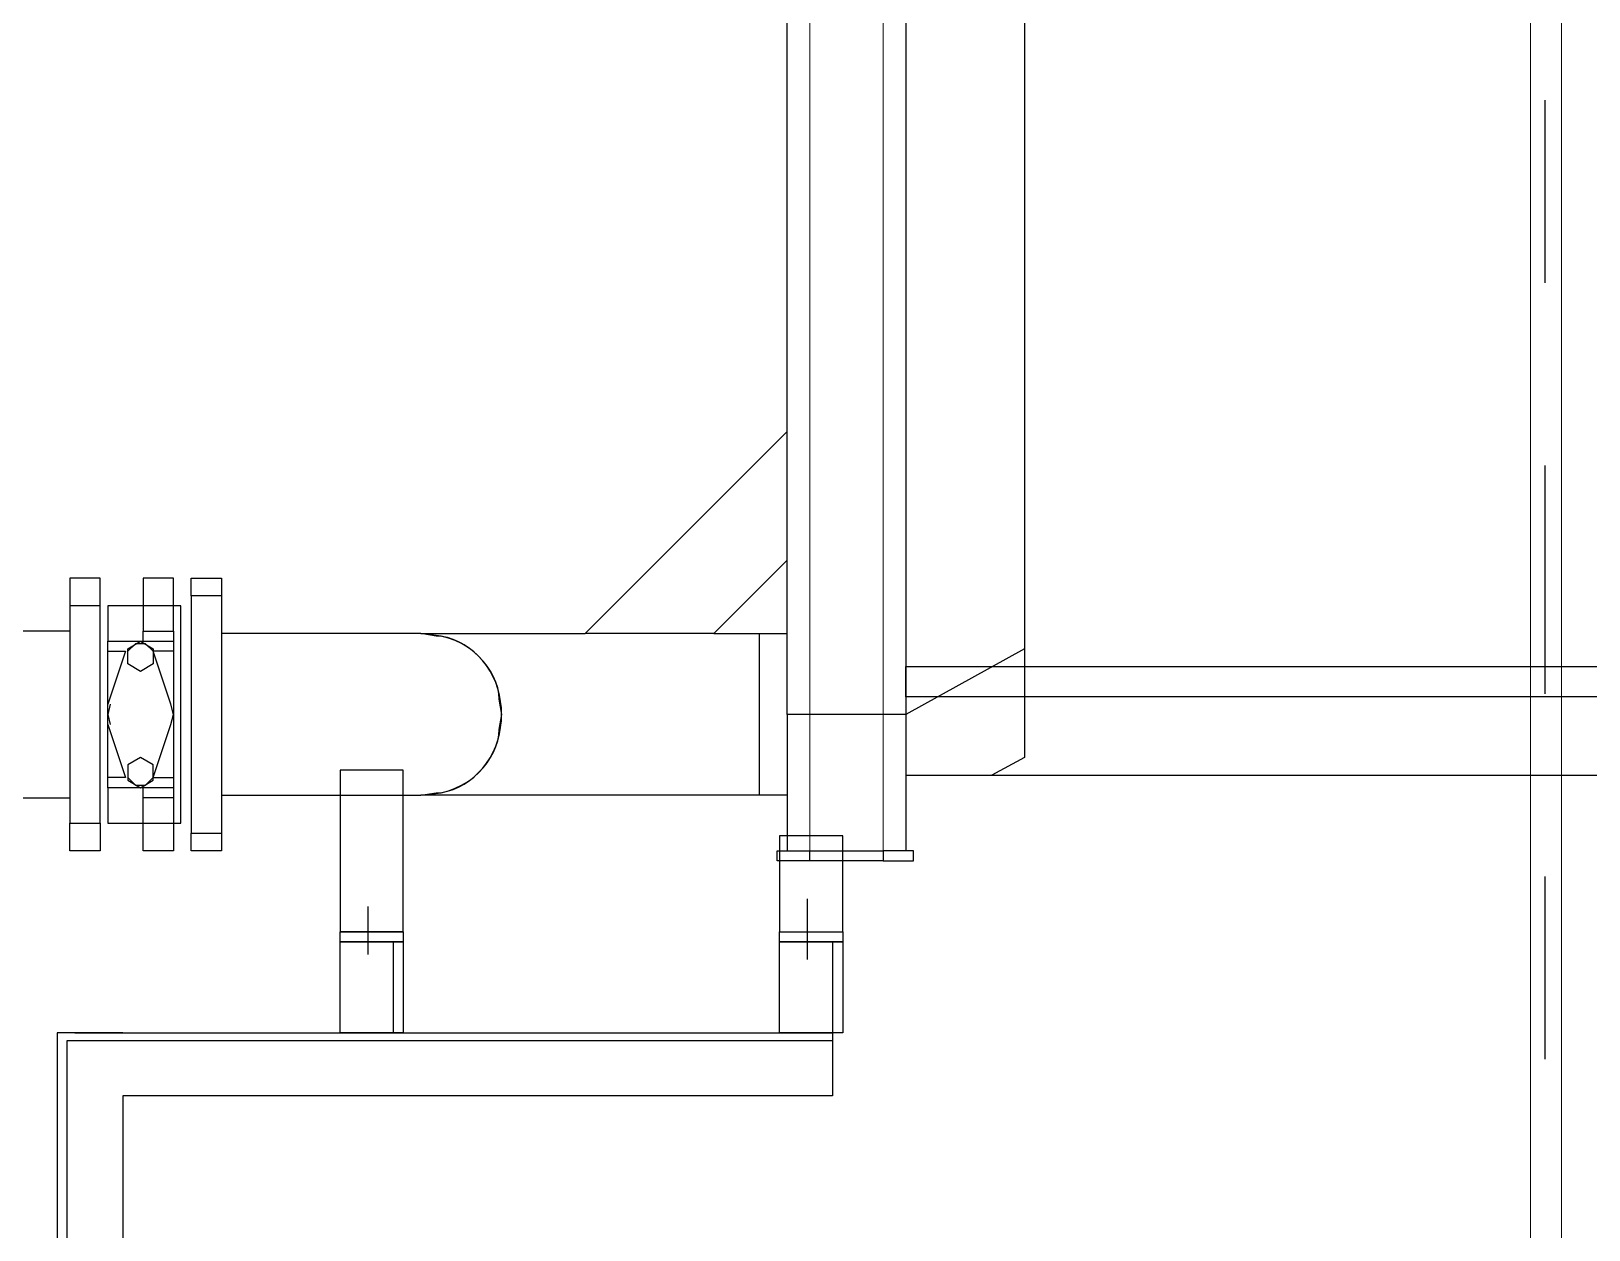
# Model space of a CAD drawing. Header units: metres. Extents: x 529718 to 530598, y 2673304 to 2673482.
# Drawn here: x 530182.831 to 530183.684, y 2673371.171 to 2673371.828 of the extents above; entities that cross this region are included whole.
import ezdxf

# ---------------------------------------------------------------- set-up
doc = ezdxf.new("R2010")
doc.units = ezdxf.units.M
doc.linetypes.add('CENTER', pattern=[2, 1.25, -0.25, 0.25, -0.25])
doc.linetypes.add('CENTER2', pattern=[1.125, 0.75, -0.125, 0.125, -0.125])
doc.layers.add('IDT', color=7, linetype='Continuous')

# ---------------------------------------------------------------- blocks, each defined once
blk = doc.blocks.new('IDT')
at = {"layer": 'IDT', "color": 0, "linetype": 'CENTER2', "lineweight": 0, "ltscale": 500}
blk.add_line((15.81838, 21.70785), (15.81838, 14.31028), dxfattribs=at)
blk.add_line((15.81838, 21.70785), (15.81838, 14.31028), dxfattribs=at)
at = {"layer": 'IDT', "color": 0, "lineweight": 0}
blk.add_line((15.83538, 14.31028), (15.83538, 17.10333), dxfattribs=at)
blk.add_line((15.83538, 14.31028), (15.83538, 17.10333), dxfattribs=at)
at = {"layer": 'IDT', "color": 8, "linetype": 'CENTER', "ltscale": 0.1}
blk.add_line((15.82753, 7.42315), (15.82753, 16.54757), dxfattribs=at)
at = {"layer": 'IDT', "color": 0, "lineweight": 25}
for p, q in [((16.60625, 15.41834), (16.60625, 15.54836)), ((16.63668, 15.54836), (16.63668, 15.38791)), ((16.64221, 15.38376), (16.64221, 15.54836)), ((16.21758, 15.38376), (16.21758, 15.41834)), ((16.21758, 15.41834), (16.60625, 15.41834)), ((16.21205, 15.33397), (16.21205, 15.38376)), ((16.21205, 15.38376), (16.24663, 15.38376)), ((16.63668, 15.38791), (16.21758, 15.38791)), ((16.63253, 15.38376), (16.21758, 15.38376)), ((16.21758, 15.33397), (16.21758, 15.38376)), ((16.24663, 15.38376), (16.24663, 15.33397)), ((16.45272, 15.33397), (16.45272, 15.38376)), ((16.45272, 15.38376), (16.4873, 15.38376)), ((16.45825, 15.33397), (16.45825, 15.38376)), ((16.4873, 15.38376), (16.4873, 15.33397)), ((16.60625, 15.38376), (16.64221, 15.38376)), ((16.23141, 15.31045), (16.23141, 15.34365)), ((16.47208, 15.3146), (16.47208, 15.34088)), ((16.24663, 15.33397), (16.21205, 15.33397)), ((16.21205, 15.32844), (16.21205, 15.33397)), ((16.21205, 15.33397), (16.24663, 15.33397)), ((16.24663, 15.33397), (16.24663, 15.32844)), ((16.4873, 15.33397), (16.45272, 15.33397)), ((16.45272, 15.32844), (16.45272, 15.33397)), ((16.45272, 15.33397), (16.4873, 15.33397)), ((16.4873, 15.33397), (16.4873, 15.32844)), ((16.24663, 15.32844), (16.21205, 15.32844)), ((16.24663, 15.32844), (16.21205, 15.32844)), ((16.21205, 15.32844), (16.21205, 15.27588)), ((16.24663, 15.27588), (16.24663, 15.32844)), ((16.4873, 15.32844), (16.45272, 15.32844)), ((16.45272, 15.32844), (16.4873, 15.32844)), ((16.4873, 15.32844), (16.45272, 15.32844)), ((16.45272, 15.32844), (16.45272, 15.23991)), ((16.4873, 15.23991), (16.4873, 15.32844)), ((16.18992, 15.28971), (16.17332, 15.28971)), ((16.17332, 15.28971), (16.17332, 15.28417)), ((16.18992, 15.28417), (16.18992, 15.28971)), ((16.18992, 15.28971), (16.23003, 15.28971)), ((16.23003, 15.28971), (16.23003, 15.28417)), ((16.23003, 15.28971), (16.24801, 15.28971)), ((16.24801, 15.28971), (16.24801, 15.28417)), ((16.17332, 15.28417), (16.18992, 15.28417)), ((16.17747, 15.20948), (16.17747, 15.28417)), ((16.23003, 15.28417), (16.18992, 15.28417)), ((16.24801, 15.28417), (16.23003, 15.28417)), ((16.24248, 15.20948), (16.24248, 15.28417)), ((16.5523, 15.28417), (16.5689, 15.28417)), ((16.5523, 15.27449), (16.5523, 15.28417)), ((16.5689, 15.28417), (16.5689, 15.27449)), ((16.57858, 15.26896), (16.57858, 15.28417)), ((16.57858, 15.28417), (16.59518, 15.28417)), ((16.59518, 15.28417), (16.59518, 15.26896)), ((16.6187, 15.28417), (16.63529, 15.28417)), ((16.6187, 15.26896), (16.6187, 15.28417)), ((16.63529, 15.28417), (16.63529, 15.26896)), ((16.21205, 15.27588), (16.24663, 15.27588)), ((16.5689, 15.27449), (16.5523, 15.27449)), ((16.5523, 15.14448), (16.5523, 15.27449)), ((16.5689, 15.14448), (16.5689, 15.27449)), ((16.57858, 15.26896), (16.57443, 15.26896)), ((16.57443, 15.26896), (16.57443, 15.15001)), ((16.57858, 15.25513), (16.57858, 15.26896)), ((16.59518, 15.26896), (16.57858, 15.26896)), ((16.61455, 15.26896), (16.59518, 15.26896)), ((16.59518, 15.26896), (16.59518, 15.25513)), ((16.61455, 15.2496), (16.61455, 15.26896)), ((16.63529, 15.26896), (16.6187, 15.26896)), ((16.6187, 15.26896), (16.6187, 15.15001)), ((16.63529, 15.15001), (16.63529, 15.26896)), ((16.24248, 15.25375), (16.25769, 15.25375)), ((16.25769, 15.25375), (16.44304, 15.25375)), ((16.25769, 15.25375), (16.25769, 15.16522)), ((16.44304, 15.25375), (16.43197, 15.25236)), ((16.44304, 15.25375), (16.43474, 15.25236)), ((16.5523, 15.25375), (16.44304, 15.25375)), ((16.57858, 15.2496), (16.57858, 15.25513)), ((16.57858, 15.25513), (16.59518, 15.25513)), ((16.59518, 15.25513), (16.59518, 15.2496)), ((17.21622, 15.25513), (16.63529, 15.25513)), ((16.57858, 15.24406), (16.57858, 15.2496)), ((16.57858, 15.2496), (16.61455, 15.2496)), ((16.59656, 15.2496), (16.58965, 15.24545)), ((16.5938, 15.24821), (16.58965, 15.24406)), ((16.58965, 15.24545), (16.58965, 15.23715)), ((16.59933, 15.24821), (16.5938, 15.24821)), ((16.60348, 15.24545), (16.59656, 15.2496)), ((16.60348, 15.24406), (16.59933, 15.24821)), ((16.60348, 15.23715), (16.60348, 15.24545)), ((16.61455, 15.2496), (16.61455, 15.24406)), ((16.17747, 15.24268), (15.47898, 15.24268)), ((16.11246, 15.233), (16.13044, 15.24268)), ((16.45272, 15.23991), (16.4873, 15.23991)), ((16.57858, 15.20948), (16.57858, 15.24406)), ((16.58965, 15.24406), (16.57858, 15.24406)), ((16.58965, 15.24406), (16.57997, 15.21502)), ((16.58965, 15.23715), (16.59656, 15.233)), ((16.59656, 15.233), (16.60348, 15.23715)), ((16.61455, 15.21502), (16.60486, 15.24406)), ((16.60486, 15.24406), (16.61455, 15.24406)), ((16.61455, 15.24406), (16.61455, 15.20948)), ((16.11246, 15.17352), (16.11246, 15.233)), ((16.40016, 15.21778), (16.39877, 15.20948)), ((16.57997, 15.21502), (16.57858, 15.20948)), ((16.61455, 15.20948), (16.61316, 15.21502)), ((16.11246, 15.17352), (16.17747, 15.20948)), ((16.17747, 14.5594), (16.17747, 15.20948)), ((16.17747, 15.20948), (16.18992, 15.20948)), ((16.18992, 15.20948), (16.23003, 15.20948)), ((16.23003, 15.20948), (16.24248, 15.20948)), ((16.24248, 15.20948), (16.24248, 14.5594)), ((16.39877, 15.20948), (16.40016, 15.20119)), ((16.57858, 15.17491), (16.57858, 15.20948)), ((16.57858, 15.20948), (16.57997, 15.20395)), ((16.57997, 15.20395), (16.58965, 15.17491)), ((16.60486, 15.17491), (16.61455, 15.20395)), ((16.61316, 15.20395), (16.61455, 15.20948)), ((16.61455, 15.20948), (16.61455, 15.17491)), ((15.47898, 15.1998), (16.17747, 15.1998)), ((16.17747, 15.1998), (16.17747, 15.1832)), ((16.58965, 15.18182), (16.59656, 15.18597)), ((16.59656, 15.18597), (16.60348, 15.18182)), ((16.17747, 15.1832), (15.47898, 15.1832)), ((16.58965, 15.17352), (16.58965, 15.18182)), ((16.60348, 15.18182), (16.60348, 15.17352)), ((16.11246, 14.20393), (16.11246, 15.17352)), ((16.57858, 15.16937), (16.57858, 15.17491)), ((16.57858, 15.17491), (16.58965, 15.17491)), ((16.61455, 15.16937), (16.57858, 15.16937)), ((16.57858, 15.16384), (16.57858, 15.16937)), ((16.58965, 15.17491), (16.5938, 15.17076)), ((16.59656, 15.16937), (16.58965, 15.17352)), ((16.5938, 15.17076), (16.59933, 15.17076)), ((16.59518, 15.16937), (16.59518, 15.16384)), ((16.60348, 15.17352), (16.59656, 15.16937)), ((16.59933, 15.17076), (16.60348, 15.17491)), ((16.61455, 15.17491), (16.60486, 15.17491)), ((16.61455, 15.17491), (16.61455, 15.16937)), ((16.61455, 15.15001), (16.61455, 15.16937)), ((16.25769, 15.16522), (16.24248, 15.16522)), ((16.24248, 15.12511), (16.28259, 15.16522)), ((16.35313, 15.16522), (16.24248, 15.05457)), ((16.28259, 15.16522), (16.25769, 15.16522)), ((16.28259, 15.16522), (16.35313, 15.16522)), ((16.44304, 15.16522), (16.35313, 15.16522)), ((16.43197, 15.16661), (16.44304, 15.16522)), ((16.43474, 15.16661), (16.44304, 15.16522)), ((16.44304, 15.16522), (16.5523, 15.16522)), ((16.59518, 15.16384), (16.57858, 15.16384)), ((16.57858, 15.16384), (16.57858, 15.15001)), ((16.59518, 15.15001), (16.59518, 15.16384)), ((16.63529, 15.16384), (17.21622, 15.16384)), ((16.5523, 15.13479), (16.5523, 15.14448)), ((16.5523, 15.14448), (16.5689, 15.14448)), ((16.5689, 15.14448), (16.5689, 15.13479)), ((16.57443, 15.15001), (16.57858, 15.15001)), ((16.57858, 15.15001), (16.59518, 15.15001)), ((16.57858, 15.15001), (16.57858, 15.13479)), ((16.59518, 15.13479), (16.59518, 15.15001)), ((16.59518, 15.15001), (16.61455, 15.15001)), ((16.6187, 15.15001), (16.63529, 15.15001)), ((16.6187, 15.15001), (16.6187, 15.13479)), ((16.63529, 15.13479), (16.63529, 15.15001)), ((16.5689, 15.13479), (16.5523, 15.13479)), ((16.57858, 15.13479), (16.59518, 15.13479)), ((16.6187, 15.13479), (16.63529, 15.13479))]:
    blk.add_line(p, q, dxfattribs=at)
at = {"layer": 'IDT', "color": 0, "lineweight": 13}
for p, q in [((16.18992, 15.20948), (16.18992, 15.28417)), ((16.23003, 15.20948), (16.23003, 15.28417)), ((16.18992, 14.5594), (16.18992, 15.20948)), ((16.23003, 14.5594), (16.23003, 15.20948))]:
    blk.add_line(p, q, dxfattribs=at)
at = {"layer": 'IDT', "color": 0, "lineweight": 25}
for points in [[(16.43197, 15.25236), (16.3878, 15.2427), (16.3878, 15.17627), (16.43197, 15.16661)], [(16.43474, 15.25236), (16.41823, 15.25239), (16.40013, 15.23429), (16.40016, 15.21778)], [(16.40016, 15.20119), (16.40013, 15.18468), (16.41823, 15.16658), (16.43474, 15.16661)]]:
    blk.add_open_spline(points, degree=3, dxfattribs=at)

msp = doc.modelspace()

# ---------------------------------------------------------------- block references
at = {"layer": 'IDT', "color": 8, "rotation": 180}
msp.add_blockref('IDT', (530199.48728, 2673386.66297), dxfattribs=at)

doc.saveas('drawing.dxf')
